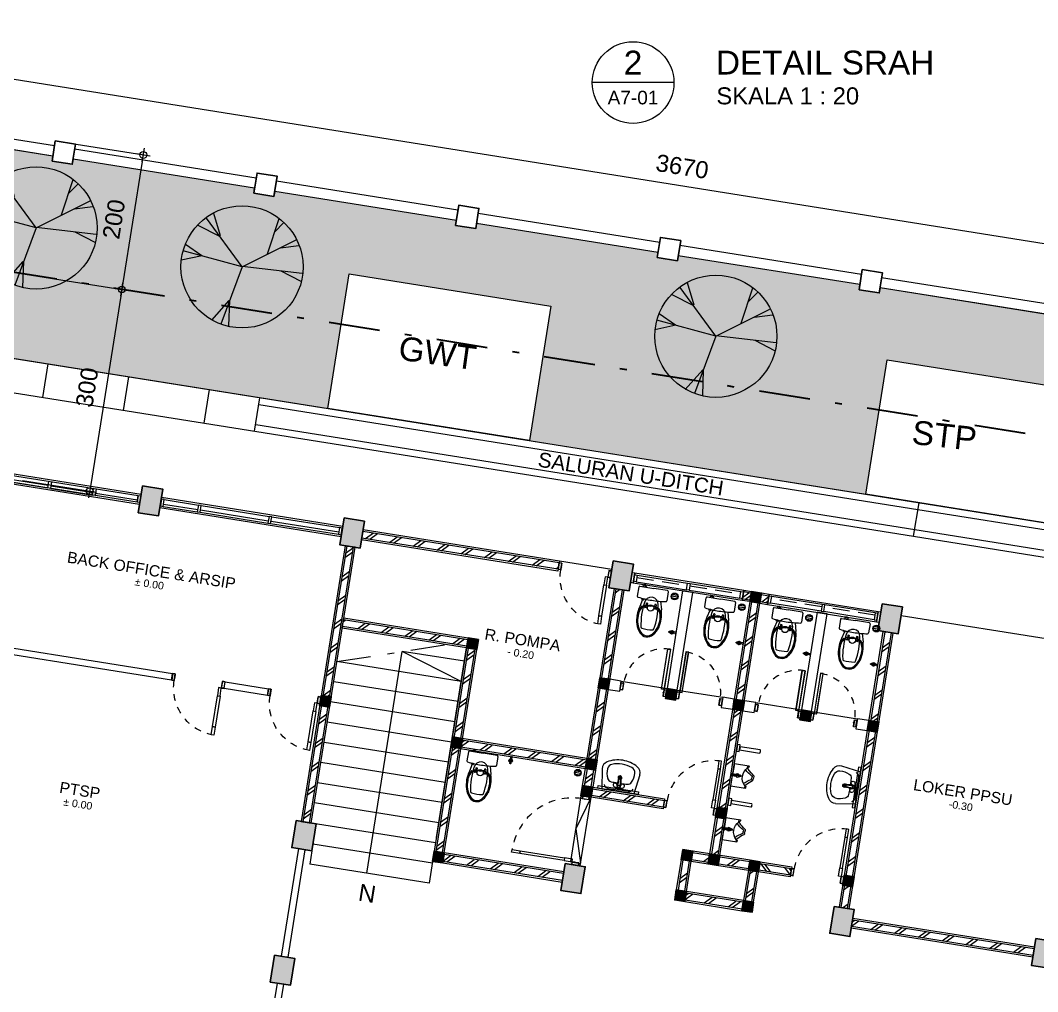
# Model space of a CAD drawing. Header units: millimetres. Extents: x -11 to 1625, y -267 to 180.
# Drawn here: x 841.68 to 856.62, y 141.17 to 155.43 of the extents above; entities that cross this region are included whole.
import ezdxf
from ezdxf.enums import TextEntityAlignment as Align

# ---------------------------------------------------------------- set-up
doc = ezdxf.new("R2010")
doc.units = ezdxf.units.MM
doc.linetypes.add('DASHDOT', pattern=[1, 0.5, -0.25, 0, -0.25])
doc.linetypes.add('HIDDEN', pattern=[0.375, 0.25, -0.125])
for name, color, linetype, lineweight in [('ars', 11, 'Continuous', 5), ('dinding', 5, 'Continuous', 15), ('GSB', 1, 'DASHDOT', 35), ('KOLOM', 1, 'Continuous', 30), ('kus', 63, 'Continuous', 15), ('KUSEN', 30, 'Continuous', 15), ('lan', 7, 'Continuous', 15), ('not', 7, 'Continuous', 20), ('PAGAR', 4, 'Continuous', 18), ('PARTISI', 190, 'Continuous', 9), ('POHON', 84, 'Continuous', 0), ('SANITAIR', 4, 'Continuous', 5), ('sol kol', 8, 'Continuous', 0), ('u', 6, 'Continuous', 20)]:
    doc.layers.add(name, color=color, linetype=linetype, lineweight=lineweight)
doc.styles.add('ATTR', font='romans.shx', dxfattribs={"width": 0.8, "height": 1.735066})
doc.styles.get("Standard").update_dxf_attribs({"font": 'ARIALUNI.TTF'})
doc.dimstyles.new('SK100', dxfattribs={"dimtxt": 0.25, "dimasz": 0.1, "dimexe": 0.1, "dimexo": 0, "dimgap": 0.15, "dimtad": 1, "dimdec": 0, "dimlfac": 100, "dimzin": 12, "dimdsep": 46, "dimtxsty": 'Standard', "dimblk": 'BULAT', "dimcen": 0.1, "dimclrd": 256, "dimclre": 256, "dimclrt": 256, "dimadec": 0, "dimazin": 3, "dimtfac": 1, "dimtdec": 0, "dimtofl": 0, "dimtmove": 0, "dimatfit": 3, "dimldrblk": 'BULAT', "dimfxl": 0, "dimtolj": 1, "dimtzin": 0, "dimlwd": -1, "dimlwe": -1, "dimarcsym": 0})
pattern_1 = [(45, (-0.5, 0), (-0.1767767, 0.1767767), []), (45, (-0.4375, 0), (-0.1767767, 0.1767767), [])]

# ---------------------------------------------------------------- blocks, each defined once
blk = doc.blocks.new('Ndtpd')
blk.add_line((0.747, 0), (-0.747, 0))
blk.add_circle((0, 0), 0.747)
at = {"flags": 4}
for tag, height, p in [('NO', 0.5, (0, 0.148)), ('NOLBR', 0.3, (0, -0.398))]:
    blk.add_attdef(tag, text='', height=height, dxfattribs=at).set_placement(p, align=Align.CENTER)
for tag, p, height in [('NDTPD', (1.516, 0.148), 0.5), ('SKALA', (1.523, -0.398), 0.3)]:
    blk.add_attdef(tag, p, '', height=height, dxfattribs=at)
blk = doc.blocks.new('BULAT')
for p, q in [((-1, 0), (1, 0)), ((0, -1), (0, 1))]:
    blk.add_line(p, q)
blk.add_circle((0, 0), 0.5)
blk = doc.blocks.new('*D3023')
at = {"layer": 'Defpoints', "color": 0}
for p in [(842.5, 153.61), (842.185, 151.635), (843.172, 151.477)]:
    blk.add_point(p, dxfattribs=at)
at = {"layer": 'u'}
for p, q in [((842.5, 153.61), (843.586, 153.437)), ((843.471, 153.354), (843.188, 151.576)), ((842.185, 151.635), (843.271, 151.462))]:
    blk.add_line(p, q, dxfattribs=at)
at = {"layer": 'u', "xscale": 0.1, "yscale": 0.1, "zscale": 0.1}
for p, rotation in [((843.487, 153.452), 80.94625079325904), ((843.172, 151.477), 260.946250793259)]:
    blk.add_blockref('BULAT', p, dxfattribs=dict(at, rotation=rotation))
at = {"layer": 'u', "insert": (843.056, 152.509), "char_height": 0.25, "attachment_point": 5, "rotation": 80.9463}
blk.add_mtext('\\A1;200', dxfattribs=at)
blk = doc.blocks.new('K1')
at = {"layer": 'KOLOM'}
blk.add_lwpolyline([(0.2, 0.15), (-0.2, 0.15), (-0.2, -0.15), (0.2, -0.15), (0.2, 0.15)], dxfattribs=at)
blk = doc.blocks.new('P 70')
at = {"linetype": 'HIDDEN', "ltscale": 0.3}
blk.add_lwpolyline([(-0.74, 0.1, -0.414214), (-0.04, 0.8, -1.303225)], format="xyb", dxfattribs=at)
for points in [[(-0.04, 0.8), (-0.08, 0.8), (-0.08, 0.68), (-0.04, 0.68)], [(-0.04, 0.68), (-0.08, 0.68), (-0.08, 0.22), (-0.04, 0.22)], [(-0.04, 0.1), (-0.08, 0.1), (-0.08, 0.22), (-0.04, 0.22)], [(-0.735, 0.06), (-0.74, 0.06), (-0.74, 0.061), (-0.74, 0.1), (-0.78, 0.1), (-0.78, 0), (-0.74, 0), (-0.74, 0.056), (-0.735, 0.058)], [(-0.742, 0.002), (-0.778, 0.002), (-0.778, 0.098), (-0.742, 0.098)], [(-0.045, 0.06), (-0.04, 0.06), (-0.04, 0.061), (-0.04, 0.1), (0, 0.1), (0, 0), (-0.04, 0), (-0.04, 0.056), (-0.045, 0.058)], [(-0.038, 0.002), (-0.002, 0.002), (-0.002, 0.098), (-0.038, 0.098)]]:
    blk.add_lwpolyline(points, close=True)
blk = doc.blocks.new('KP')
at = {"layer": 'KOLOM'}
blk.add_lwpolyline([(0.075, -0.075), (-0.075, -0.075), (-0.075, 0.075), (0.075, 0.075), (0.075, -0.075)], dxfattribs=at)
blk = doc.blocks.new('washtafel L237 a')
for p, q in [((-0.279, -0.289), (-0.238, 0)), ((-0.238, 0), (0, 0)), ((0.238, 0), (0, 0)), ((0.279, -0.289), (0.238, 0)), ((-0.148, -0.019), (0, -0.019)), ((0.148, -0.019), (0, -0.019)), ((0, -0.193), (-0.007, -0.193)), ((0, -0.202), (-0.007, -0.202)), ((0, -0.179), (-0.006, -0.179)), ((0, -0.179), (0.006, -0.179)), ((0, -0.193), (0.007, -0.193)), ((0, -0.202), (0.007, -0.202))]:
    blk.add_line(p, q)
for centre, radius in [((-0.011, -0.085), 0.00488), ((0, -0.043), 0.00695), ((0, -0.043), 0.00529), ((0.011, -0.085), 0.00488)]:
    blk.add_circle(centre, radius)
for centre, radius, start, end in [((-0.148, -0.093), 0.0742, 90.0661, 157.5039), ((-0.117, -0.191), 0.0678, 92.544, 154.459), ((0.012, -2.103), 1.984, 91.1939, 93.8059), ((-0.055, -0.085), 0.0285, 98.132, 275.8135), ((-0.002, -0.336), 0.286, 89.6669, 101.6651), ((-0.049, -0.147), 0.0337, 40.1188, 95.4553), ((0, -0.084), 0.0312, 89.6915, 225.3566), ((-0.528, -0.216), 0.513, 2.5647, 13.8912), ((0, -0.084), 0.0231, 89.5833, 212.8124), ((-0.04, -0.126), 0.0267, 4.6349, 46.9394), ((-0.045, -0.113), 0.03, 5.694, 32.8124), ((-0.623, -0.171), 0.611, 359.8012, 5.694), ((0.002, -0.336), 0.286, 78.3349, 90.3331), ((0, -0.084), 0.0312, 314.6434, 90.3085), ((0, -0.084), 0.0231, 327.1876, 90.4167), ((0.623, -0.171), 0.611, 174.306, 180.1988), ((0.04, -0.126), 0.0267, 133.0606, 175.3651), ((0.045, -0.113), 0.03, 147.1876, 174.306), ((0.528, -0.216), 0.513, 166.1088, 177.4353), ((0.049, -0.147), 0.0337, 84.5447, 139.8812), ((-0.012, -2.103), 1.984, 86.1941, 88.8061), ((0.055, -0.085), 0.0285, 264.1865, 81.868), ((0.117, -0.191), 0.0678, 25.541, 87.456), ((0.148, -0.093), 0.0742, 22.4961, 89.9339), ((-0.17, -0.305), 0.11, 171.786, 240.1395), ((0.068, -0.281), 0.273, 154.0541, 184.6243), ((0.001, -0.2), 0.0272, 129.5111, 54.4666), ((0.001, -0.2), 0.0234, 136.8784, 48.8129), ((-0.007, -0.184), 0.009, 183.4751, 270), ((-0.007, -0.193), 0.009, 182.5647, 270), ((-0.006, -0.173), 0.006, 179.8012, 270), ((0.001, -0.2), 0.0119, 184.4951, 2.4242), ((0.006, -0.173), 0.006, 270, 0.1988), ((0.007, -0.184), 0.009, 270, 356.5249), ((0.007, -0.193), 0.009, 270, 357.4353), ((-0.068, -0.281), 0.273, 355.3757, 25.9459), ((0.17, -0.305), 0.11, 299.8605, 8.214), ((-0.003, -0.017), 0.443, 239.9631, 270.4171), ((-0.119, -0.294), 0.0858, 186.0548, 250.1625), ((-0.001, 0.003), 0.406, 248.7209, 270.1375), ((0.001, 0.003), 0.406, 269.8625, 291.2791), ((0.003, -0.017), 0.443, 269.5829, 300.0369), ((0.119, -0.294), 0.0858, 289.8375, 353.9452)]:
    blk.add_arc(centre, radius, start, end)
blk = doc.blocks.new('URINOIR ATAS')
for p, q in [((-0.027, 0.31), (0, 0.31)), ((0.027, 0.31), (0, 0.31)), ((-0.165, 0), (-0.165, 0.215)), ((-0.16, 0.22), (-0.147, 0.22)), ((-0.133, 0.201), (-0.16, 0.201)), ((-0.133, 0.201), (-0.143, 0.218)), ((-0.02, 0.286), (0, 0.286)), ((0.02, 0.286), (0, 0.286)), ((0.133, 0.201), (0.143, 0.218)), ((0.133, 0.201), (0.16, 0.201)), ((0.16, 0.22), (0.147, 0.22)), ((0.165, 0), (0.165, 0.215)), ((-0.165, 0), (0, 0)), ((-0.009, 0.01), (-0.026, 0)), ((-0.013, -0.017), (-0.013, 0)), ((-0.012, 0.117), (0.011, 0.117)), ((-0.011, 0.107), (0.011, 0.107)), ((-0.011, 0.097), (0.011, 0.097)), ((-0.009, 0.112), (-0.009, 0.107)), ((-0.009, 0.01), (0.011, 0.01)), ((-0.007, 0.113), (0.008, 0.113)), ((-0.003, 0.117), (-0.003, 0.113)), ((0.165, 0), (0, 0)), ((0.003, 0.117), (0.003, 0.113)), ((0.009, 0.112), (0.009, 0.107)), ((0.011, 0.01), (0.026, 0)), ((0.013, 0), (0.013, -0.017)), ((0.013, -0.017), (-0.013, -0.017))]:
    blk.add_line(p, q)
for points in [[(-0.011, 0.107, 0.164804), (-0.012, 0.107, 0.105758), (-0.013, 0.106, 0.068984), (-0.014, 0.104, 0.055178), (-0.014, 0.102, 0.055178), (-0.014, 0.1, 0.068984), (-0.013, 0.099, 0.105758), (-0.012, 0.098, 0.164804), (-0.011, 0.097, 0.164804), (-0.01, 0.098, 0.105758), (-0.009, 0.099, 0.068984), (-0.009, 0.1, 0.055178), (-0.009, 0.102, 0.055178), (-0.009, 0.104, 0.068984), (-0.009, 0.106, 0.105758), (-0.01, 0.107, 0.164804)], [(0, 0.097, 0.070821), (0.003, 0.098, 0.082428), (0.005, 0.099, 0.106823), (0.007, 0.101, 0.13413), (0.007, 0.102, 0.13413), (0.007, 0.104, 0.106823), (0.005, 0.106, 0.082428), (0.003, 0.107, 0.070821), (0, 0.107, 0.070821), (-0.003, 0.107, 0.082428), (-0.005, 0.106, 0.106823), (-0.007, 0.104, 0.13413), (-0.007, 0.102, 0.13413), (-0.007, 0.101, 0.106823), (-0.005, 0.099, 0.082428), (-0.003, 0.098, 0.070821)], [(0.011, 0.107, 0.164804), (0.01, 0.107, 0.105758), (0.009, 0.106, 0.068984), (0.009, 0.104, 0.055178), (0.008, 0.102, 0.055178), (0.009, 0.1, 0.068984), (0.009, 0.099, 0.105758), (0.01, 0.098, 0.164804), (0.011, 0.097, 0.164804), (0.012, 0.098, 0.105758), (0.013, 0.099, 0.068984), (0.013, 0.1, 0.055178), (0.014, 0.102, 0.055178), (0.014, 0.104, 0.068984), (0.013, 0.106, 0.105758), (0.012, 0.107, 0.164804)]]:
    blk.add_lwpolyline(points, format="xyb", close=True)
blk.add_lwpolyline([(0.007, 0.061), (0.013, 0.072), (0.007, 0.082), (-0.006, 0.082), (-0.012, 0.072), (-0.006, 0.061)], close=True)
for centre, radius in [((0, 0.072), 0.025), ((0, 0.032), 0.0106), ((0, 0.032), 0.00723)]:
    blk.add_circle(centre, radius)
for centre, radius, start, end in [((-0.614, 0.718), 0.709, 314.7654, 324.2179), ((-0.027, 0.295), 0.0148, 90, 144.2179), ((0.027, 0.295), 0.0148, 35.7821, 90), ((0.614, 0.718), 0.709, 215.7821, 225.2346), ((-0.16, 0.215), 0.005, 90, 180), ((-0.16, 0.196), 0.005, 90, 180), ((-0.147, 0.215), 0.005, 30.5859, 90), ((-0.151, 0.256), 0.055, 287.3602, 311.4179), ((0.001, 0.332), 0.187, 224.1477, 269.6422), ((-0.477, 0.536), 0.518, 315.9836, 330.7336), ((-0.02, 0.28), 0.00593, 90, 150.7336), ((-0.001, 0.332), 0.187, 270.3578, 315.8523), ((0.02, 0.28), 0.00593, 29.2664, 90), ((0.477, 0.536), 0.518, 209.2664, 224.0164), ((0.151, 0.256), 0.055, 228.5821, 252.6398), ((0.147, 0.215), 0.005, 90, 149.4141), ((0.16, 0.215), 0.005, 0, 90), ((0.16, 0.196), 0.005, 0, 90), ((0.12, 0.057), 0.137, 181.3482, 199.9236), ((0, 0.106), 0.0162, 43.0169, 136.9831), ((-0.007, 0.112), 0.00119, 90, 180), ((0.008, 0.112), 0.00119, 0, 90), ((-0.19, 0.062), 0.208, 345.4703, 357.6692)]:
    blk.add_arc(centre, radius, start, end)
blk = doc.blocks.new('P 60')
at = {"linetype": 'HIDDEN', "ltscale": 0.3}
blk.add_lwpolyline([(-0.64, 0.1, -0.414214), (-0.04, 0.7, -1.303225)], format="xyb", dxfattribs=at)
for points in [[(-0.04, 0.7), (-0.04, 0.1), (-0.08, 0.1), (-0.08, 0.7)], [(-0.042, 0.698), (-0.042, 0.102), (-0.078, 0.102), (-0.078, 0.698)], [(-0.635, 0.06), (-0.64, 0.06), (-0.64, 0.061), (-0.64, 0.1), (-0.68, 0.1), (-0.68, 0), (-0.64, 0), (-0.64, 0.056), (-0.635, 0.058)], [(-0.642, 0.002), (-0.678, 0.002), (-0.678, 0.098), (-0.642, 0.098)], [(-0.045, 0.06), (-0.04, 0.06), (-0.04, 0.061), (-0.04, 0.1), (0, 0.1), (0, 0), (-0.04, 0), (-0.04, 0.056), (-0.045, 0.058)], [(-0.038, 0.002), (-0.002, 0.002), (-0.002, 0.098), (-0.038, 0.098)]]:
    blk.add_lwpolyline(points, close=True)
blk = doc.blocks.new('KRAN ATAS')
for p, q in [((-0.019, 0.001), (-0.019, 0)), ((-0.019, 0), (0, 0)), ((-0.018, 0.002), (0, 0.002)), ((-0.009, 0.006), (-0.009, 0.04)), ((0.018, 0.002), (0, 0.002)), ((0.019, 0), (0, 0)), ((0.009, 0.006), (0.009, 0.04)), ((0.019, 0.001), (0.019, 0))]:
    blk.add_line(p, q)
for centre, radius, start, end in [((-0.021, 0.06), 0.0057, 92.509, 270.0343), ((-0.02, 0.06), 0.0057, 105.45, 257.2407), ((0, 0.06), 0.0223, 89.786, 270.2141), ((-0.015, 0.075), 0.0057, 47.464, 224.6597), ((-0.015, 0.074), 0.0057, 60.3207, 212.5415), ((-0.014, 0.046), 0.0057, 154.4974, 295.7282), ((-0.015, 0.045), 0.0057, 142.579, 307.6346), ((-0.018, 0.001), 0.0005, 90, 180), ((0, 0.06), 0.0162, 89.7094, 270.2949), ((-0.013, 0.006), 0.004, 270, 0), ((-0.041, 0.09), 0.0331, 343.1048, 7.2203), ((0, 0.06), 0.0102, 89.532, 270.4679), ((0, 0.096), 0.00865, 90, 191.4881), ((0, 0.08), 0.0057, 89.095, 165.324), ((0, 0.079), 0.0057, 89.095, 152.5938), ((0, 0.041), 0.0057, 205.9652, 266.0615), ((0, 0.04), 0.0057, 191.86, 266.0615), ((0, 0.096), 0.00865, 348.5119, 90), ((0, 0.08), 0.0057, 14.676, 90.905), ((0, 0.079), 0.0057, 27.4062, 90.905), ((0, 0.06), 0.0223, 269.7859, 90.214), ((0, 0.06), 0.0162, 269.7051, 90.2906), ((0, 0.06), 0.0102, 269.5321, 90.468), ((0, 0.04), 0.0057, 273.9385, 348.14), ((0, 0.041), 0.0057, 273.9385, 334.0348), ((0.041, 0.09), 0.0331, 172.7797, 196.8952), ((0.013, 0.006), 0.004, 180, 270), ((0.015, 0.045), 0.0057, 232.3654, 37.421), ((0.015, 0.075), 0.0057, 315.3403, 132.536), ((0.015, 0.074), 0.0057, 327.4585, 119.6793), ((0.014, 0.046), 0.0057, 244.2718, 25.5026), ((0.018, 0.001), 0.0005, 0, 90), ((0.021, 0.06), 0.0057, 269.9657, 87.491), ((0.02, 0.06), 0.0057, 282.7593, 74.55)]:
    blk.add_arc(centre, radius, start, end)
blk = doc.blocks.new('CLOSET ATAS')
for p, q in [((0, 0.207), (0, 0)), ((0.014, 0.22), (0.148, 0.22)), ((0.171, 0.13), (0.294, 0.161)), ((0, -0.206), (0, 0)), ((0.228, 0.073), (0.228, 0.058)), ((0.231, 0.075), (0.273, 0.075)), ((0.231, 0.055), (0.256, 0.055)), ((0.256, 0.055), (0.259, 0.063)), ((0.256, 0.055), (0.256, 0)), ((0.256, -0.055), (0.256, 0)), ((0.259, 0.063), (0.273, 0.063)), ((0.266, 0.075), (0.266, 0.088)), ((0.266, 0.063), (0.266, 0)), ((0.266, -0.063), (0.266, 0)), ((0.273, 0.075), (0.273, 0.063)), ((0.282, 0.125), (0.282, 0.107)), ((0.285, 0.085), (0.285, 0.065)), ((0.296, 0.088), (0.288, 0.088)), ((0.296, 0.062), (0.288, 0.062)), ((0.299, 0.085), (0.299, 0.065)), ((-0.013, -0.124), (-0.031, -0.124)), ((-0.031, -0.124), (-0.031, -0.146)), ((-0.031, -0.146), (-0.013, -0.146)), ((-0.013, -0.107), (-0.013, -0.164)), ((0.171, -0.138), (0.185, -0.138)), ((0.173, -0.116), (0.185, -0.116)), ((0.173, -0.151), (0.173, -0.138)), ((0.184, -0.138), (0.184, -0.151)), ((0.188, -0.119), (0.188, -0.136)), ((0.188, -0.134), (0.294, -0.161)), ((0.228, -0.073), (0.228, -0.058)), ((0.231, -0.055), (0.256, -0.055)), ((0.231, -0.075), (0.273, -0.075)), ((0.256, -0.055), (0.259, -0.063)), ((0.259, -0.063), (0.273, -0.063)), ((0.266, -0.075), (0.266, -0.088)), ((0.273, -0.075), (0.273, -0.063)), ((0.282, -0.125), (0.282, -0.107)), ((0.285, -0.065), (0.285, -0.085)), ((0.296, -0.062), (0.288, -0.062)), ((0.296, -0.088), (0.288, -0.088)), ((0.299, -0.065), (0.299, -0.085)), ((0.014, -0.22), (0.148, -0.22)), ((0.175, -0.154), (0.182, -0.154))]:
    blk.add_line(p, q)
blk.add_circle((0.292, 0), 0.046)
for centre, radius, start, end in [((0.014, 0.207), 0.0135, 90, 180), ((0.148, 0.205), 0.015, 8.087, 90), ((-1.27, 0.004), 1.447, 359.8599, 8.087), ((0.429, -0.051), 0.215, 89.4826, 138.7405), ((0.429, -0.051), 0.231, 89.4826, 128.7411), ((0.431, -0.32), 0.5, 75.2789, 105.8515), ((0.431, -0.32), 0.484, 75.2789, 90), ((0.465, -0.141), 0.318, 48.5371, 73.1314), ((0.235, 0), 0.103, 95.4936, 264.5064), ((-1.27, -0.004), 1.447, 351.913, 0.1401), ((0.385, -0.951), 1.066, 79.0461, 98.6197), ((0.231, 0.073), 0.00271, 90, 180), ((0.231, 0.058), 0.00271, 180, 270), ((0.271, 0.088), 0.005, 138.7405, 180), ((0.287, 0.125), 0.005, 128.7411, 180), ((0.288, 0.085), 0.00307, 90, 180), ((0.288, 0.065), 0.00307, 180, 270), ((0.296, 0.085), 0.00307, 0, 90), ((0.296, 0.065), 0.00307, 270, 0), ((0.465, -0.141), 0.302, 48.5371, 73.1314), ((0.585, 0.076), 0.02, 7.8459, 81.6038), ((0.035, 0), 0.575, 352.1541, 7.8459), ((0.59, 0), 0.114, 0, 48.6581), ((0.59, 0), 0.114, 311.3419, 0), ((0.59, 0), 0.13, 0, 48.6581), ((0.59, 0), 0.13, 311.3419, 0), ((-0.016, -0.123), 0.0171, 24.4122, 79.3868), ((0.185, -0.119), 0.00271, 0, 90), ((0.185, -0.136), 0.00271, 270, 0), ((0.385, 0.948), 1.063, 261.358, 280.9763), ((0.231, -0.058), 0.00271, 90, 180), ((0.231, -0.073), 0.00271, 180, 270), ((0.271, -0.088), 0.005, 180, 221.2595), ((0.429, 0.051), 0.215, 221.2595, 270.5174), ((0.287, -0.125), 0.005, 180, 231.2589), ((0.429, 0.051), 0.231, 231.2589, 270.5174), ((0.288, -0.065), 0.00307, 90, 180), ((0.288, -0.085), 0.00307, 180, 270), ((0.296, -0.065), 0.00307, 0, 90), ((0.296, -0.085), 0.00307, 270, 0), ((0.431, 0.32), 0.484, 270, 284.7211), ((0.465, 0.141), 0.302, 286.8686, 311.4629), ((0.465, 0.141), 0.318, 286.8686, 311.4629), ((0.585, -0.076), 0.02, 278.3962, 352.1541), ((-0.016, -0.147), 0.0171, 280.6132, 335.5878), ((0.014, -0.206), 0.0135, 180, 270), ((0.148, -0.205), 0.015, 270, 351.913), ((0.175, -0.151), 0.00271, 180, 270), ((0.182, -0.151), 0.00271, 270, 0), ((0.431, 0.32), 0.5, 254.1485, 284.7211)]:
    blk.add_arc(centre, radius, start, end)
blk = doc.blocks.new('*X6')
at = {"color": 0}
for p, q in [((18.491, 19.193), (18.579, 19.193)), ((18.499, 19.218), (18.572, 19.218)), ((18.499, 19.168), (18.572, 19.168))]:
    blk.add_line(p, q, dxfattribs=at)
blk = doc.blocks.new('SFLOOR')
for radius in [0.05, 0.0442]:
    blk.add_circle((0, 0), radius)
blk.add_blockref('*X6', (-18.535, -19.193))
blk = doc.blocks.new('NOTASI RUANG')
at = {"layer": 'not'}
for height, p in [(0.26, (-0.011, 0.3)), (0.175, (-0.009, -0.017))]:
    blk.add_attdef('RUANG', text='', height=height, dxfattribs=at).set_placement(p, align=Align.MIDDLE_CENTER)
blk = doc.blocks.new('DENAH LANTAI DASAR')
at = {"layer": 'ars'}
h = blk.add_hatch(dxfattribs=at)
h.set_pattern_fill('TEMBOK', color=256, scale=0.25)
h.set_pattern_definition(pattern_1)
h.paths.add_polyline_path([(-1.85, 14.3), (1.07, 14.3), (1.07, 14.2), (-1.85, 14.2)])
h = blk.add_hatch(dxfattribs=at)
h.set_pattern_fill('TEMBOK', color=256, scale=0.25)
h.set_pattern_definition([(45, (3.22, 4.5), (-0.176777, 0.176777), []), (45, (3.2825, 4.5), (-0.176777, 0.176777), [])])
h.paths.add_polyline_path([(3.925, 14.3), (3.81, 14.3), (3.81, 14.2), (3.925, 14.2)])
h = blk.add_hatch(dxfattribs=at)
h.set_pattern_fill('TEMBOK', color=256, scale=0.25)
h.set_pattern_definition([(45, (3.525, 4.5), (-0.176777, 0.176777), []), (45, (3.5875, 4.5), (-0.176777, 0.176777), [])])
h.paths.add_polyline_path([(4.19, 14.3), (4.075, 14.3), (4.075, 14.2), (4.19, 14.2)])
h = blk.add_hatch(dxfattribs=at)
h.set_pattern_fill('TEMBOK', color=256, scale=0.25)
h.set_pattern_definition(pattern_1)
h.paths.add_polyline_path([(-1.95, 9.95), (-1.95, 14.05), (-2.05, 14.05), (-2.05, 9.95)])
h = blk.add_hatch(dxfattribs=at)
h.set_pattern_fill('TEMBOK', color=256, scale=0.25)
h.set_pattern_definition(pattern_1)
h.paths.add_polyline_path([(2.05, 11.525), (2.05, 14.05), (1.95, 14.05), (1.95, 11.525)])
h = blk.add_hatch(dxfattribs=at)
h.set_pattern_fill('TEMBOK', color=256, scale=0.25)
h.set_pattern_definition(pattern_1)
h.paths.add_polyline_path([(3.95, 14.175), (3.95, 10.425), (4.05, 10.425), (4.05, 14.175)])
h = blk.add_hatch(dxfattribs=at)
h.set_pattern_fill('TEMBOK', color=256, scale=0.25)
h.set_pattern_definition(pattern_1)
h.paths.add_polyline_path([(6.05, 9.95), (6.05, 14.05), (5.95, 14.05), (5.95, 9.95)])
h = blk.add_hatch(dxfattribs=at)
h.set_pattern_fill('TEMBOK', color=256, scale=0.25)
h.set_pattern_definition(pattern_1)
h.paths.add_polyline_path([(-1.925, 12.975), (-0.075, 12.975), (-0.075, 12.875), (-1.925, 12.875)])
h = blk.add_hatch(dxfattribs=at)
h.set_pattern_fill('TEMBOK', color=256, scale=0.25)
h.set_pattern_definition([(45, (-0.475, 0), (-0.1767767, 0.1767767), []), (45, (-0.4125, 0), (-0.1767767, 0.1767767), [])])
h.paths.add_polyline_path([(0.05, 9.825), (0.05, 12.85), (-0.05, 12.85), (-0.05, 9.825)])
h = blk.add_hatch(dxfattribs=at)
h.set_pattern_fill('TEMBOK', color=256, scale=0.25)
h.set_pattern_definition(pattern_1)
h.paths.add_polyline_path([(1.925, 11.5), (-0.025, 11.5), (-0.025, 11.4), (1.925, 11.4)])
h = blk.add_hatch(dxfattribs=at)
h.set_pattern_fill('TEMBOK', color=256, scale=0.25)
h.set_pattern_definition(pattern_1)
h.paths.add_polyline_path([(1.95, 11.375), (1.95, 11.12), (2.05, 11.12), (2.05, 11.375)])
h = blk.add_hatch(dxfattribs=at)
h.set_pattern_fill('TEMBOK', color=256, scale=0.25)
h.set_pattern_definition([(45, (-0.5, 1.295), (-0.1767767, 0.1767767), []), (45, (-0.4375, 1.295), (-0.1767767, 0.1767767), [])])
h.paths.add_polyline_path([(2.075, 11.095), (3.145, 11.095), (3.145, 10.995), (2.075, 10.995)])
h = blk.add_hatch(dxfattribs=at)
h.set_pattern_fill('TEMBOK', color=256, scale=0.25)
h.set_pattern_definition(pattern_1)
h.paths.add_polyline_path([(4.525, 10.4), (3.675, 10.4), (3.675, 10.3), (4.525, 10.3)])
h = blk.add_hatch(dxfattribs=at)
h.set_pattern_fill('TEMBOK', color=256, scale=0.25)
h.set_pattern_definition([(135, (11.025, 0.6), (0.1767767, 0.1767767), []), (135, (10.9625, 0.6), (0.1767767, 0.1767767), [])])
h.paths.add_polyline_path([(4.675, 10.4), (5.145, 10.4), (5.145, 10.3), (4.675, 10.3)])
h = blk.add_hatch(dxfattribs=at)
h.set_pattern_fill('TEMBOK', color=256, scale=0.25)
h.set_pattern_definition(pattern_1)
h.paths.add_polyline_path([(3.55, 10.275), (3.55, 9.825), (3.65, 9.825), (3.65, 10.275)])
h = blk.add_hatch(dxfattribs=at)
h.set_pattern_fill('TEMBOK', color=256, scale=0.25)
h.set_pattern_definition(pattern_1)
h.paths.add_polyline_path([(4.55, 10.275), (4.55, 9.825), (4.65, 9.825), (4.65, 10.275)])
h = blk.add_hatch(dxfattribs=at)
h.set_pattern_fill('TEMBOK', color=256, scale=0.25)
h.set_pattern_definition(pattern_1)
h.paths.add_polyline_path([(1.85, 9.8), (0.075, 9.8), (0.075, 9.7), (1.85, 9.7)])
h = blk.add_hatch(dxfattribs=at)
h.set_pattern_fill('TEMBOK', color=256, scale=0.25)
h.set_pattern_definition(pattern_1)
h.paths.add_polyline_path([(4.525, 9.8), (3.675, 9.8), (3.675, 9.7), (4.525, 9.7)])
h = blk.add_hatch(dxfattribs=at)
h.set_pattern_fill('TEMBOK', color=256, scale=0.25)
h.set_pattern_definition(pattern_1)
h.paths.add_polyline_path([(8.85, 9.7), (6.15, 9.7), (6.15, 9.8), (8.85, 9.8)])
at = {"layer": 'sol kol'}
for points in [[(-5.15, 14.45), (-5.15, 14.05), (-4.85, 14.05), (-4.85, 14.45)], [(-2.15, 14.45), (-2.15, 14.05), (-1.85, 14.05), (-1.85, 14.45)], [(1.85, 14.45), (1.85, 14.05), (2.15, 14.05), (2.15, 14.45)], [(5.85, 14.45), (5.85, 14.05), (6.15, 14.05), (6.15, 14.45)], [(3.925, 14.325), (4.075, 14.325), (4.075, 14.175), (3.925, 14.175)], [(0.075, 13), (-0.075, 13), (-0.075, 12.85), (0.075, 12.85)], [(1.925, 12.725), (2.075, 12.725), (2.075, 12.575), (1.925, 12.575)], [(2.925, 12.725), (3.075, 12.725), (3.075, 12.575), (2.925, 12.575)], [(3.925, 12.725), (4.075, 12.725), (4.075, 12.575), (3.925, 12.575)], [(4.925, 12.725), (5.075, 12.725), (5.075, 12.575), (4.925, 12.575)], [(5.925, 12.725), (6.075, 12.725), (6.075, 12.575), (5.925, 12.575)], [(-1.925, 11.825), (-2.075, 11.825), (-2.075, 11.675), (-1.925, 11.675)], [(0.075, 11.525), (-0.075, 11.525), (-0.075, 11.375), (0.075, 11.375)], [(2.075, 11.525), (1.925, 11.525), (1.925, 11.375), (2.075, 11.375)], [(2.075, 11.12), (1.925, 11.12), (1.925, 10.97), (2.075, 10.97)], [(3.925, 11.12), (4.075, 11.12), (4.075, 10.97), (3.925, 10.97)], [(3.525, 10.425), (3.675, 10.425), (3.675, 10.275), (3.525, 10.275)], [(3.925, 10.425), (4.075, 10.425), (4.075, 10.275), (3.925, 10.275)], [(4.525, 10.425), (4.675, 10.425), (4.675, 10.275), (4.525, 10.275)], [(5.925, 10.425), (6.075, 10.425), (6.075, 10.275), (5.925, 10.275)], [(-2.15, 9.95), (-2.15, 9.55), (-1.85, 9.55), (-1.85, 9.95)], [(1.85, 9.95), (1.85, 9.55), (2.15, 9.55), (2.15, 9.95)], [(5.85, 9.95), (5.85, 9.55), (6.15, 9.55), (6.15, 9.95)], [(8.85, 9.95), (8.85, 9.55), (9.15, 9.55), (9.15, 9.95)], [(0.075, 9.825), (-0.075, 9.825), (-0.075, 9.675), (0.075, 9.675)], [(3.525, 9.825), (3.675, 9.825), (3.675, 9.675), (3.525, 9.675)], [(4.525, 9.825), (4.675, 9.825), (4.675, 9.675), (4.525, 9.675)], [(-2.15, 7.95), (-2.15, 7.55), (-1.85, 7.55), (-1.85, 7.95)]]:
    blk.add_hatch(color=256, dxfattribs=at).paths.add_polyline_path(points)
for p, q in [((-12.75, 16), (13.75, 16)), ((-3.65, 15.9), (6.15, 15.9)), ((6.15, 15.9), (13.65, 15.9)), ((-3.65, 15.6), (6.15, 15.6)), ((6.15, 15.6), (13.35, 15.6)), ((-12.25, 15.5), (6.15, 15.5)), ((6.15, 15.5), (13.25, 15.5)), ((-1, 9.35), (-1, 12.65))]:
    blk.add_line(p, q)
at = {"linetype": 'DASHDOT'}
blk.add_line((-1.925, 12.35), (-0.383, 12.85), dxfattribs=at)
at = {"layer": 'ars'}
blk.add_line((-3.65, 15.5), (-3.65, 16), dxfattribs=at)
for points in [[(-1.85, 14.3), (1.07, 14.3), (1.07, 14.2), (-1.85, 14.2)], [(3.925, 14.3), (3.81, 14.3), (3.81, 14.2), (3.925, 14.2)], [(4.19, 14.3), (4.075, 14.3), (4.075, 14.2), (4.19, 14.2)], [(-1.95, 9.95), (-1.95, 14.05), (-2.05, 14.05), (-2.05, 9.95)], [(2.05, 11.525), (2.05, 14.05), (1.95, 14.05), (1.95, 11.525)], [(3.95, 14.175), (3.95, 10.425), (4.05, 10.425), (4.05, 14.175)], [(6.05, 9.95), (6.05, 14.05), (5.95, 14.05), (5.95, 9.95)], [(-1.925, 12.975), (-0.075, 12.975), (-0.075, 12.875), (-1.925, 12.875)], [(0.05, 9.825), (0.05, 12.85), (-0.05, 12.85), (-0.05, 9.825)], [(4.118, 11.975), (4.118, 12.075), (4.075, 12.075), (4.075, 11.975)], [(1.925, 11.5), (-0.025, 11.5), (-0.025, 11.4), (1.925, 11.4)], [(1.95, 11.375), (1.95, 11.12), (2.05, 11.12), (2.05, 11.375)], [(4.118, 11.175), (4.118, 11.275), (4.075, 11.275), (4.075, 11.175)], [(2.075, 11.095), (3.145, 11.095), (3.145, 10.995), (2.075, 10.995)], [(4.525, 10.4), (3.675, 10.4), (3.675, 10.3), (4.525, 10.3)], [(4.675, 10.4), (5.145, 10.4), (5.145, 10.3), (4.675, 10.3)], [(3.55, 10.275), (3.55, 9.825), (3.65, 9.825), (3.65, 10.275)], [(4.55, 10.275), (4.55, 9.825), (4.65, 9.825), (4.65, 10.275)], [(1.85, 9.8), (0.075, 9.8), (0.075, 9.7), (1.85, 9.7)], [(4.525, 9.8), (3.675, 9.8), (3.675, 9.7), (4.525, 9.7)], [(8.85, 9.7), (6.15, 9.7), (6.15, 9.8), (8.85, 9.8)]]:
    blk.add_lwpolyline(points, close=True, dxfattribs=at)
at = {"layer": 'dinding'}
for points in [[(-1.85, 14.325), (1.07, 14.325), (1.07, 14.175), (-1.85, 14.175)], [(2.15, 14.325), (2.19, 14.325), (2.19, 14.175), (2.15, 14.175)], [(3.81, 14.325), (3.925, 14.325), (3.925, 14.175), (3.81, 14.175)], [(4.19, 14.325), (4.075, 14.325), (4.075, 14.175), (4.19, 14.175)], [(5.85, 14.325), (5.81, 14.325), (5.81, 14.175), (5.85, 14.175)], [(-1.925, 9.95), (-1.925, 14.05), (-2.075, 14.05), (-2.075, 9.95)], [(2.075, 11.525), (2.075, 14.05), (1.925, 14.05), (1.925, 11.525)], [(2.925, 14.175), (2.925, 12.725), (3.075, 12.725), (3.075, 14.175)], [(3.925, 14.175), (3.925, 10.425), (4.075, 10.425), (4.075, 14.175)], [(4.925, 14.175), (4.925, 12.725), (5.075, 12.725), (5.075, 14.175)], [(6.075, 9.95), (6.075, 14.05), (5.925, 14.05), (5.925, 9.95)], [(-1.925, 13), (-0.075, 13), (-0.075, 12.85), (-1.925, 12.85)], [(0.075, 9.825), (0.075, 12.85), (-0.075, 12.85), (-0.075, 9.825)], [(2.245, 12.725), (2.075, 12.725), (2.075, 12.575), (2.245, 12.575)], [(3.925, 12.725), (3.755, 12.725), (3.755, 12.575), (3.925, 12.575)], [(4.245, 12.725), (4.075, 12.725), (4.075, 12.575), (4.245, 12.575)], [(5.925, 12.725), (5.755, 12.725), (5.755, 12.575), (5.925, 12.575)], [(1.925, 11.525), (-0.025, 11.525), (-0.025, 11.375), (1.925, 11.375)], [(2.075, 11.12), (1.925, 11.12), (1.925, 11.375), (2.075, 11.375)], [(2.075, 11.12), (3.145, 11.12), (3.145, 10.97), (2.075, 10.97)], [(4.525, 10.425), (3.675, 10.425), (3.675, 10.275), (4.525, 10.275)], [(4.675, 10.425), (5.145, 10.425), (5.145, 10.275), (4.675, 10.275)], [(3.525, 10.275), (3.525, 9.825), (3.675, 9.825), (3.675, 10.275)], [(4.525, 10.275), (4.525, 9.825), (4.675, 9.825), (4.675, 10.275)], [(1.85, 9.825), (0.075, 9.825), (0.075, 9.675), (1.85, 9.675)], [(4.525, 9.825), (3.675, 9.825), (3.675, 9.675), (4.525, 9.675)], [(8.85, 9.675), (6.15, 9.675), (6.15, 9.825), (8.85, 9.825)]]:
    blk.add_lwpolyline(points, close=True, dxfattribs=at)
at = {"layer": 'kus'}
for p, q in [((-4.805, 14.3), (-4.295, 14.3)), ((-4.805, 14.235), (-4.295, 14.235)), ((-4.805, 14.2), (-4.295, 14.2)), ((-4.255, 14.3), (-3.245, 14.3)), ((-4.255, 14.235), (-3.245, 14.235)), ((-4.255, 14.2), (-3.245, 14.2)), ((-3.205, 14.3), (-2.195, 14.3)), ((-3.205, 14.235), (-2.195, 14.235)), ((-3.205, 14.2), (-2.195, 14.2)), ((2.23, 14.3), (2.98, 14.3)), ((2.23, 14.2), (2.98, 14.2)), ((3.02, 14.3), (3.77, 14.3)), ((3.02, 14.2), (3.77, 14.2)), ((4.98, 14.3), (4.23, 14.3)), ((4.98, 14.2), (4.23, 14.2)), ((5.77, 14.3), (5.02, 14.3)), ((5.77, 14.2), (5.02, 14.2))]:
    blk.add_line(p, q, dxfattribs=at)
at = {"layer": 'kus', "linetype": 'HIDDEN'}
for p, q in [((2.23, 14.265), (2.98, 14.265)), ((3.02, 14.265), (3.77, 14.265)), ((4.98, 14.265), (4.23, 14.265)), ((5.77, 14.265), (5.02, 14.265))]:
    blk.add_line(p, q, dxfattribs=at)
at = {"layer": 'kus'}
for points in [[(-7.81, 14.3), (-5.19, 14.3), (-5.19, 14.2), (-7.81, 14.2)], [(-6.52, 14.235), (-7.145, 14.235), (-7.145, 14.2), (-6.52, 14.2)], [(-6.48, 14.2), (-6.52, 14.2), (-6.52, 14.3), (-6.48, 14.3)], [(-5.855, 14.235), (-6.48, 14.235), (-6.48, 14.2), (-5.855, 14.2)], [(-5.815, 14.2), (-5.855, 14.2), (-5.855, 14.3), (-5.815, 14.3)], [(-5.815, 14.235), (-5.19, 14.235), (-5.19, 14.2), (-5.815, 14.2)], [(-5.15, 14.2), (-5.19, 14.2), (-5.19, 14.3), (-5.15, 14.3)], [(-4.845, 14.2), (-4.805, 14.2), (-4.805, 14.3), (-4.845, 14.3)], [(-4.295, 14.2), (-4.255, 14.2), (-4.255, 14.3), (-4.295, 14.3)], [(-3.245, 14.2), (-3.205, 14.2), (-3.205, 14.3), (-3.245, 14.3)], [(-2.195, 14.2), (-2.155, 14.2), (-2.155, 14.3), (-2.195, 14.3)], [(2.19, 14.3), (2.23, 14.3), (2.23, 14.2), (2.19, 14.2)], [(2.98, 14.3), (3.02, 14.3), (3.02, 14.2), (2.98, 14.2)], [(3.77, 14.3), (3.81, 14.3), (3.81, 14.2), (3.77, 14.2)], [(4.23, 14.3), (4.19, 14.3), (4.19, 14.2), (4.23, 14.2)], [(5.02, 14.3), (4.98, 14.3), (4.98, 14.2), (5.02, 14.2)], [(5.81, 14.3), (5.77, 14.3), (5.77, 14.2), (5.81, 14.2)]]:
    blk.add_lwpolyline(points, close=True, dxfattribs=at)
at = {"layer": 'KUSEN', "linetype": 'HIDDEN', "ltscale": 0.3}
blk.add_lwpolyline([(1.95, 10.93, 0.414214), (1.05, 10.03, 1.303225)], format="xyb", dxfattribs=at)
at = {"layer": 'KUSEN'}
for points in [[(1.99, 10.925), (1.99, 10.93), (1.989, 10.93), (1.95, 10.93), (1.95, 10.97), (2.05, 10.97), (2.05, 10.93), (1.994, 10.93), (1.992, 10.925)], [(2.048, 10.932), (2.048, 10.968), (1.952, 10.968), (1.952, 10.932)], [(1.05, 9.99), (1.05, 10.03), (1.17, 10.03), (1.17, 9.99)], [(1.17, 9.99), (1.17, 10.03), (1.83, 10.03), (1.83, 9.99)], [(1.95, 9.99), (1.95, 10.03), (1.83, 10.03), (1.83, 9.99)], [(1.99, 9.995), (1.99, 9.99), (1.989, 9.99), (1.95, 9.99), (1.95, 9.95), (2.05, 9.95), (2.05, 9.99), (1.994, 9.99), (1.992, 9.995)], [(2.048, 9.988), (2.048, 9.952), (1.952, 9.952), (1.952, 9.988)]]:
    blk.add_lwpolyline(points, close=True, dxfattribs=at)
at = {"layer": 'lan'}
for p, q in [((6.15, 15.5), (6.15, 16)), ((6.15, 14.325), (8.85, 14.325)), ((2.245, 12.725), (2.925, 12.725)), ((3.075, 12.725), (3.755, 12.725)), ((4.245, 12.725), (4.925, 12.725)), ((5.075, 12.725), (5.755, 12.725)), ((-0.075, 12.35), (-1, 12.65)), ((1.925, 10.97), (1.925, 9.99)), ((2.075, 10.97), (1.925, 10.48)), ((2.075, 9.95), (2.075, 10.97)), ((1.925, 10.48), (2.075, 9.99)), ((1.925, 9.99), (2.075, 9.99)), ((-0.075, 9.65), (-1.85, 9.65)), ((-0.075, 9.675), (-0.075, 9.35)), ((-1.85, 9.55), (-1.85, 9.35)), ((-0.075, 9.35), (-1.85, 9.35))]:
    blk.add_line(p, q, dxfattribs=at)
for points in [[(-7.85, 14.325), (-5.15, 14.325), (-5.15, 14.175), (-7.85, 14.175)], [(-2.15, 14.325), (-4.85, 14.325), (-4.85, 14.175), (-2.15, 14.175)], [(2.19, 14.325), (3.81, 14.325), (3.81, 14.175), (2.19, 14.175)], [(5.81, 14.325), (4.19, 14.325), (4.19, 14.175), (5.81, 14.175)]]:
    blk.add_lwpolyline(points, close=True, dxfattribs=at)
for points in [[(1.07, 14.325), (1.85, 14.325)], [(-0.075, 10.03), (-0.075, 12.85)], [(-0.075, 12.65), (-1, 12.65)], [(-0.075, 12.35), (-1.925, 12.35)], [(-0.075, 12.05), (-1.925, 12.05)], [(-0.075, 11.75), (-1.925, 11.75)], [(-0.075, 11.45), (-1.925, 11.45)], [(-0.075, 11.15), (-1.925, 11.15)], [(-0.075, 10.85), (-1.925, 10.85)], [(-0.075, 10.55), (-1.925, 10.55)], [(-0.075, 10.25), (-1.925, 10.25)], [(-0.075, 9.95), (-1.925, 9.95)]]:
    blk.add_lwpolyline(points, dxfattribs=at)
at = {"layer": 'PARTISI'}
for points in [[(-8.05, 9.95), (-8.05, 11.702), (-10.925, 11.702), (-10.925, 11.8), (-7.95, 11.8), (-4.28, 11.8), (-4.28, 11.7), (-7.95, 11.7), (-7.95, 9.95)], [(-3.5, 11.8), (-2.855, 11.8), (-2.855, 11.7), (-3.5, 11.7)], [(-2.05, 7.95), (-1.95, 7.95), (-1.95, 9.55), (-2.05, 9.55)], [(-2.05, 6.85), (-1.95, 6.85), (-1.95, 7.55), (-2.05, 7.55)]]:
    blk.add_lwpolyline(points, close=True, dxfattribs=at)
at = {"layer": 'SANITAIR'}
for points in [[(4.425, 12.04, 0.387977), (4.416, 12.048), (4.118, 12.048), (4.118, 12.002), (4.416, 12.002, 0.387977), (4.425, 12.01, 0.036942)], [(4.425, 11.24, 0.387977), (4.416, 11.248), (4.118, 11.248), (4.118, 11.202), (4.416, 11.202, 0.387977), (4.425, 11.21, 0.036942)]]:
    blk.add_lwpolyline(points, format="xyb", close=True, dxfattribs=at)
for points in [[(5.925, 12.025), (5.885, 12.025), (5.885, 11.425), (5.925, 11.425)], [(2.15, 11.12), (2.15, 11.16), (2.75, 11.16), (2.75, 11.12)]]:
    blk.add_lwpolyline(points, close=True, dxfattribs=at)
ref = blk.add_blockref('NOTASI RUANG', (-4.818, 13.057), dxfattribs=dict(xscale=0.6323962268195373, yscale=0.6323962268195373, zscale=0.6323962268195373))
ref.add_attrib('RUANG', '%%P 0.00', dxfattribs={"layer": 'not', "height": 0.1108}).set_placement((-4.824, 13.046), align=Align.MIDDLE_CENTER)
ref.add_attrib('RUANG', 'BACK OFFICE & ARSIP', dxfattribs={"layer": 'not', "height": 0.16432}).set_placement((-4.825, 13.246), align=Align.MIDDLE_CENTER)
ref = blk.add_blockref('NOTASI RUANG', (0.726, 12.905), dxfattribs=dict(xscale=0.6323962268195373, yscale=0.6323962268195373, zscale=0.6323962268195373))
ref.add_attrib('RUANG', '- 0.20', dxfattribs={"layer": 'not', "height": 0.1108}).set_placement((0.721, 12.894), align=Align.MIDDLE_CENTER)
ref.add_attrib('RUANG', 'R. POMPA', dxfattribs={"layer": 'not', "height": 0.1643}).set_placement((0.719, 13.095), align=Align.MIDDLE_CENTER)
ref = blk.add_blockref('NOTASI RUANG', (7.463, 11.713), dxfattribs=dict(xscale=0.6323962268195373, yscale=0.6323962268195373, zscale=0.6323962268195373))
ref.add_attrib('RUANG', '-0.30', dxfattribs={"layer": 'not', "height": 0.1108}).set_placement((7.457, 11.702), align=Align.MIDDLE_CENTER)
ref.add_attrib('RUANG', 'LOKER PPSU', dxfattribs={"layer": 'not', "height": 0.1643}).set_placement((7.456, 11.902), align=Align.MIDDLE_CENTER)
ref = blk.add_blockref('NOTASI RUANG', (-5.348, 9.7), dxfattribs=dict(xscale=0.6323962268195373, yscale=0.6323962268195373, zscale=0.6323962268195373))
ref.add_attrib('RUANG', '%%P 0.00', dxfattribs={"layer": 'not', "height": 0.1108}).set_placement((-5.353, 9.689), align=Align.MIDDLE_CENTER)
ref.add_attrib('RUANG', 'PTSP', dxfattribs={"layer": 'not', "height": 0.1643}).set_placement((-5.355, 9.89), align=Align.MIDDLE_CENTER)
at = {"layer": 'KOLOM'}
for name, p, rotation in [('K1', (-5, 14.25), 90), ('K1', (-2, 14.25), 90), ('K1', (2, 14.25), 90), ('K1', (6, 14.25), 90), ('KP', (4, 14.25), 180), ('KP', (2, 12.65), 180), ('KP', (3, 12.65), 180), ('KP', (4, 12.65), 180), ('KP', (5, 12.65), 180), ('KP', (6, 12.65), 180), ('KP', (4, 11.045), 180), ('KP', (3.6, 10.35), 180), ('KP', (4, 10.35), 180), ('KP', (4.6, 10.35), 180), ('KP', (6, 10.35), 180), ('K1', (-2, 9.75), 90), ('K1', (2, 9.75), 90), ('K1', (6, 9.75), 90), ('K1', (9, 9.75), 90), ('KP', (3.6, 9.75), 180), ('KP', (4.6, 9.75), 180), ('K1', (-2, 7.75), 90)]:
    blk.add_blockref(name, p, dxfattribs=dict(at, rotation=rotation))
at = {"layer": 'KOLOM', "xscale": -1, "rotation": 180}
for p in [(0, 12.925), (-2, 11.75), (0, 11.45), (2, 11.45), (2, 11.045), (0, 9.75)]:
    blk.add_blockref('KP', p, dxfattribs=at)
at = {"layer": 'KUSEN', "xscale": -1, "rotation": 180}
for p in [(1.85, 14.3), (-3.5, 11.8), (-2.075, 11.8)]:
    blk.add_blockref('P 70', p, dxfattribs=at)
at = {"layer": 'KUSEN'}
for name, p in [('P 60', (2.925, 12.6)), ('P 60', (4.925, 12.6)), ('P 70', (3.925, 10.995)), ('P 70', (5.925, 10.3))]:
    blk.add_blockref(name, p, dxfattribs=at)
at = {"layer": 'KUSEN', "xscale": -1}
for p in [(3.075, 12.6), (5.075, 12.6)]:
    blk.add_blockref('P 60', p, dxfattribs=at)
at = {"layer": 'SANITAIR'}
for name, p, rotation in [('CLOSET ATAS', (2.5, 14.144), 270), ('CLOSET ATAS', (3.5, 14.144), 270), ('CLOSET ATAS', (4.5, 14.144), 270), ('CLOSET ATAS', (5.5, 14.144), 270), ('washtafel L237 a', (2.45, 11.12), 180), ('CLOSET ATAS', (0.41, 11.362), 270)]:
    blk.add_blockref(name, p, dxfattribs=dict(at, rotation=rotation))
for p in [(2.822, 14.076), (3.822, 14.076), (4.822, 14.076), (5.822, 14.076), (1.826, 11.295)]:
    blk.add_blockref('SFLOOR', p, dxfattribs=at)
at = {"layer": 'SANITAIR', "xscale": -1}
for name, p, rotation in [('KRAN ATAS', (2.925, 13.55), 90), ('KRAN ATAS', (3.925, 13.55), 90), ('KRAN ATAS', (4.925, 13.55), 90), ('KRAN ATAS', (5.925, 13.55), 90), ('washtafel L237 a', (5.925, 11.725), 270), ('URINOIR ATAS', (4.075, 11.625), 270), ('KRAN ATAS', (0.825, 11.375), 180), ('URINOIR ATAS', (4.075, 10.825), 270)]:
    blk.add_blockref(name, p, dxfattribs=dict(at, rotation=rotation))
at = {"layer": 'not', "insert": (-1.121, 9.185), "char_height": 0.25, "attachment_point": 1}
blk.add_mtext_dynamic_manual_height_columns('\\pi0.045177;N', width=0.28698, gutter_width=12.5, heights=[0], dxfattribs=at)
blk = doc.blocks.new('*D3024')
at = {"layer": 'Defpoints', "color": 0}
for p in [(842.185, 151.635), (841.713, 148.672), (842.7, 148.515)]:
    blk.add_point(p, dxfattribs=at)
at = {"layer": 'u'}
for p, q in [((842.185, 151.635), (843.271, 151.462)), ((843.157, 151.379), (842.716, 148.613)), ((841.713, 148.672), (842.799, 148.499))]:
    blk.add_line(p, q, dxfattribs=at)
at = {"layer": 'u', "xscale": 0.1, "yscale": 0.1, "zscale": 0.1}
for p, rotation in [((843.172, 151.477), 80.9462507932632), ((842.7, 148.515), 260.9462507932632)]:
    blk.add_blockref('BULAT', p, dxfattribs=dict(at, rotation=rotation))
at = {"layer": 'u', "insert": (842.662, 150.04), "char_height": 0.25, "attachment_point": 5, "rotation": 80.9463}
blk.add_mtext('\\A1;300', dxfattribs=at)
blk = doc.blocks.new('Deciduous Tree 13 PV')
at = {"layer": 'POHON'}
for p, q in [((-0.266, 0.38), (-0.347, 0.655)), ((-0.271, 0.374), (-0.538, 0.509)), ((0.001, 0.001), (-0.438, 0.6)), ((0.311, 0.16), (0.454, 0.594)), ((0.401, 0.429), (0.511, 0.539)), ((-0.495, 0.136), (-0.695, 0.276)), ((0.001, 0.001), (0.664, 0.332)), ((0.473, 0.234), (0.697, 0.264)), ((-0.49, 0.136), (-0.748, 0.081)), ((0.001, 0.001), (-0.724, 0.197)), ((0, 0), (-0.261, -0.702)), ((0.001, 0.008), (0.74, -0.078)), ((0.478, -0.047), (0.721, -0.176)), ((-0.161, -0.414), (-0.376, -0.653)), ((-0.156, -0.414), (-0.166, -0.726))]:
    blk.add_line(p, q, dxfattribs=at)
blk.add_circle((0, 0), 0.75, dxfattribs=at)
at = {"layer": 'POHON', "style": 'ATTR', "width": 0.8, "flags": 9}
blk.add_attdef('ESTCODE', (0.001, 0.001), '', height=0.000003, rotation=180, dxfattribs=at)
blk = doc.blocks.new('*D3031')
at = {"layer": 'Defpoints', "color": 0}
for p in [(833.133, 155.254), (869.482, 150.119), (869.38, 149.478)]:
    blk.add_point(p, dxfattribs=at)
at = {"layer": 'u'}
for p, q in [((833.133, 155.254), (833.251, 155.994)), ((833.334, 155.879), (869.383, 150.135)), ((869.38, 149.478), (869.498, 150.218))]:
    blk.add_line(p, q, dxfattribs=at)
at = {"layer": 'u', "xscale": 0.1, "yscale": 0.1, "zscale": 0.1}
for p, rotation in [((833.235, 155.895), 170.946141512389), ((869.482, 150.119), 350.946141512389)]:
    blk.add_blockref('BULAT', p, dxfattribs=dict(at, rotation=rotation))
at = {"layer": 'u', "insert": (851.402, 153.281), "char_height": 0.25, "attachment_point": 5, "rotation": 350.9461}
blk.add_mtext('\\A1;3670', dxfattribs=at)

msp = doc.modelspace()

# ---------------------------------------------------------------- hatches: boundary and pattern name
at = {"layer": 'POHON'}
h = msp.add_hatch(dxfattribs=at)
h.set_pattern_fill('GRASS', color=91, scale=0.01, style=0)
h.set_pattern_definition([(90, (829.91047, 122.02483), (-0.179605, 0.179605), [0.047625, -0.311585]), (45, (829.91047, 122.02483), (-0.1796051, 0.1796051), [0.047625, -0.206375]), (135, (829.91047, 122.02483), (-0.1796051, -0.1796051), [0.047625, -0.206375])])
h.paths.add_polyline_path([(868.820045, 147.3929984), (869.0882207, 149.0759733), (869.1573901, 149.0627731), (864.0109371, 122.0942626), (863.9254951, 122.104139), (863.916328, 122.0248334), (863.2888666, 122.0973626), (863.2974786, 122.1718665), (863.2065562, 122.1823764), (868.0413883, 147.5170744)])
h.paths.add_polyline_path([(869.0989742, 149.1434585), (869.0882207, 149.0759733), (869.1010367, 149.1431299)])
h.paths.add_polyline_path([(865.8610463, 147.8878291), (866.1245554, 149.541518), (865.8483465, 149.5854876), (865.8601486, 149.6595532), (863.1937875, 150.0844277), (863.1819854, 150.0103621), (862.8857231, 150.0575704), (862.8975251, 150.131636), (860.231164, 150.5565106), (860.2193619, 150.482445), (859.9230996, 150.5296532), (859.9349017, 150.6037188), (857.2685405, 151.0285934), (857.2567385, 150.9545278), (856.9604761, 151.0017361), (856.9722782, 151.0758017), (854.3059171, 151.5006762), (854.294115, 151.4266106), (853.9978527, 151.4738189), (854.0096547, 151.5478845), (851.3432936, 151.9727591), (851.3314915, 151.8986935), (851.0352292, 151.9459018), (851.0470313, 152.0199674), (848.3806702, 152.4448419), (848.3688681, 152.3707763), (848.0726057, 152.4179846), (848.0844078, 152.4920502), (845.4180467, 152.9169248), (845.4062446, 152.8428592), (845.1099823, 152.8900675), (845.1217843, 152.964133), (842.4554232, 153.3890076), (842.4436212, 153.314942), (842.1473588, 153.3621503), (842.1591609, 153.4362159), (839.4927998, 153.8610904), (839.4809977, 153.7870249), (839.1847353, 153.8342331), (839.1965374, 153.9082987), (836.5301763, 154.3331733), (836.5183742, 154.2591077), (836.2221119, 154.306316), (836.233914, 154.3803816), (833.2895954, 154.8495476), (833.2778052, 154.7755564), (833.2167164, 154.7852907), (829.9104694, 126.0311628), (829.9850598, 126.0224994), (829.9764478, 125.9479955), (830.6037946, 125.8754795), (830.6124066, 125.9499834), (830.8109921, 125.9270287), (831.7497222, 131.8181637), (831.1956257, 133.1694437), (834.1405578, 151.6507865), (846.1969346, 149.7296484), (846.5116565, 151.7047307), (849.47428, 151.2326479), (849.1595581, 149.2575656), (854.0972639, 148.4707609), (854.4119858, 150.4458432), (857.3746092, 149.9737603), (857.0598873, 147.998678), (862.2854807, 147.1659995), (862.4861932, 148.4255992)])

# ---------------------------------------------------------------- linework, layer by layer
for points in [[(856.9722782, 151.0758017), (854.3059171, 151.5006762), (854.294115, 151.4266106), (853.9978527, 151.4738189), (854.0096547, 151.5478845), (851.3432936, 151.9727591), (851.3314915, 151.8986935), (851.0352292, 151.9459018), (851.0470313, 152.0199674), (848.3806702, 152.4448419), (848.3688681, 152.3707763), (848.0726057, 152.4179846), (848.0844078, 152.4920502), (845.4180467, 152.9169248), (845.4062446, 152.8428592), (845.1099823, 152.8900675), (845.1217843, 152.964133), (842.4554232, 153.3890076), (842.4436212, 153.314942), (842.1473588, 153.3621503), (842.1591609, 153.4362159), (839.4927998, 153.8610904)], [(834.1405578, 151.6507865), (862.2854807, 147.1659995), (862.4861932, 148.4255992), (868.0457083, 147.5397115), (863.2065562, 122.1823764)]]:
    msp.add_lwpolyline(points)
at = {"layer": 'ars'}
for p, q in [((842.0121599, 149.8901684), (842.0908403, 150.383939)), ((843.1972092, 149.7013353), (843.2758897, 150.1951059)), ((844.3822586, 149.5125022), (844.4609391, 150.0062728))]:
    msp.add_line(p, q, dxfattribs=at)
at = {"layer": 'GSB', "ltscale": 1.5}
msp.add_line((870.6576626, 147.097694), (831.4531229, 153.3447891), dxfattribs=at)
at = {"layer": 'KOLOM'}
for points in [[(842.1473588, 153.3621503), (842.4436212, 153.314942), (842.4908294, 153.6112044), (842.1945671, 153.6584126)], [(845.1099823, 152.8900675), (845.4062446, 152.8428592), (845.4534529, 153.1391215), (845.1571906, 153.1863298)], [(848.0726057, 152.4179846), (848.3688681, 152.3707763), (848.4160764, 152.6670387), (848.119814, 152.714247)], [(851.0352292, 151.9459018), (851.3314915, 151.8986935), (851.3786998, 152.1949558), (851.0824375, 152.2421641)], [(853.9978527, 151.4738189), (854.294115, 151.4266106), (854.3413233, 151.722873), (854.045061, 151.7700813)]]:
    msp.add_lwpolyline(points, close=True, dxfattribs=at)
at = {"layer": 'lan'}
for points in [[(846.5116565, 151.7047307), (849.47428, 151.2326479), (849.1595581, 149.2575656), (846.1969346, 149.7296484)], [(854.4119858, 150.4458432), (857.3746092, 149.9737603), (857.0598873, 147.998678), (854.0972639, 148.4707609)]]:
    msp.add_lwpolyline(points, close=True, dxfattribs=at)
at = {"layer": 'PAGAR'}
for p, q in [((842.182765, 153.5843471), (839.5164039, 154.0092216)), ((842.1591609, 153.4362159), (839.4927998, 153.8610904)), ((845.1453885, 153.1122642), (842.4790274, 153.5371388)), ((845.1217843, 152.964133), (842.4554232, 153.3890076)), ((848.108012, 152.6401814), (845.4416508, 153.0650559)), ((848.0844078, 152.4920502), (845.4180467, 152.9169248)), ((851.0706354, 152.1680985), (848.4042743, 152.5929731)), ((851.0470313, 152.0199674), (848.3806702, 152.4448419)), ((854.0332589, 151.6960157), (851.3668978, 152.1208902)), ((854.0096547, 151.5478845), (851.3432936, 151.9727591)), ((856.9958823, 151.2239328), (854.3295212, 151.6488074)), ((856.9722782, 151.0758017), (854.3059171, 151.5006762))]:
    msp.add_line(p, q, dxfattribs=at)

# ---------------------------------------------------------------- block references
at = {"rotation": 350.9462507932595}
msp.add_blockref('DENAH LANTAI DASAR', (846.2877688, 133.5133179), dxfattribs=at)
at = {"layer": 'not'}
ref = msp.add_blockref('Ndtpd', (850.679389, 154.5150964), dxfattribs=dict(at, xscale=0.803212851405533, yscale=0.8032128514056467, zscale=0.8032128514056226))
ref.add_attrib('NO', '2', dxfattribs={"layer": '0', "height": 0.35, "flags": 4}).set_placement((850.6790618, 154.6336222), align=Align.CENTER)
ref.add_attrib('NDTPD', 'DETAIL SRAH', (851.8970736, 154.6336222), dxfattribs={"layer": '0', "height": 0.35, "flags": 4})
ref.add_attrib('NOLBR', 'A7-01', dxfattribs={"layer": '0', "height": 0.2, "flags": 4}).set_placement((850.6790618, 154.1951265), align=Align.CENTER)
ref.add_attrib('SKALA', 'SKALA 1 : 20', (851.9028737, 154.1951265), dxfattribs={"layer": '0', "height": 0.25, "flags": 4})
at = {"layer": 'POHON', "xscale": 1.195661951756673, "yscale": 1.195661951756673, "zscale": 1.195661951756673}
for p in [(841.9126139, 152.3807262), (844.9374532, 151.8091131), (851.8953809, 150.7900101)]:
    msp.add_blockref('Deciduous Tree 13 PV', p, dxfattribs=at)

# ---------------------------------------------------------------- texts
at = {"layer": 'not', "attachment_point": 1}
for s, width, insert, char_height, rotation in [('\\pi0.054243;GWT', 1.212920395, (847.2133701, 150.8038249), 0.35, 352.04526634), ('\\pi0.019417;STP', 0.946302846, (854.7799509, 149.5612811), 0.35, 353.5453726), ('\\pi0.89082;SALURAN U-DITCH', 4.496387274, (848.4242171, 149.2305169), 0.216236096, 351.02733543)]:
    msp.add_mtext_dynamic_manual_height_columns(s, width=width, gutter_width=12.5, heights=[0], dxfattribs=dict(at, insert=insert, char_height=char_height, rotation=rotation))

# ---------------------------------------------------------------- dimensions: what is measured, and where the dimension line sits
at = {"layer": 'u'}
dim = msp.add_aligned_dim(p1=(833.1327926, 155.2542645), p2=(869.3800672, 149.4783276), distance=0.6486652, dimstyle='SK100', dxfattribs=at)
dim.commit()
dim.dimension.update_dxf_attribs({"geometry": '*D3031', "text_midpoint": (851.4022098, 153.2811477)})
for base, p1, p2, picture, middle in [((843.1724782, 151.4773542), (842.499659, 153.6097974), (842.1849371, 151.6347151), '*D3023', (843.3298392, 152.4648953)), ((842.7003954, 148.5147307), (842.1849371, 151.6347151), (841.7128542, 148.6720916), '*D3024', (842.9364368, 149.9960424))]:
    dim = msp.add_linear_dim(base=base, p1=p1, p2=p2, angle=260.94625079, dimstyle='SK100', dxfattribs=at)
    dim.commit()
    dim.dimension.update_dxf_attribs({"geometry": picture, "text_midpoint": middle, "dimtype": 161})

doc.saveas('drawing.dxf')
